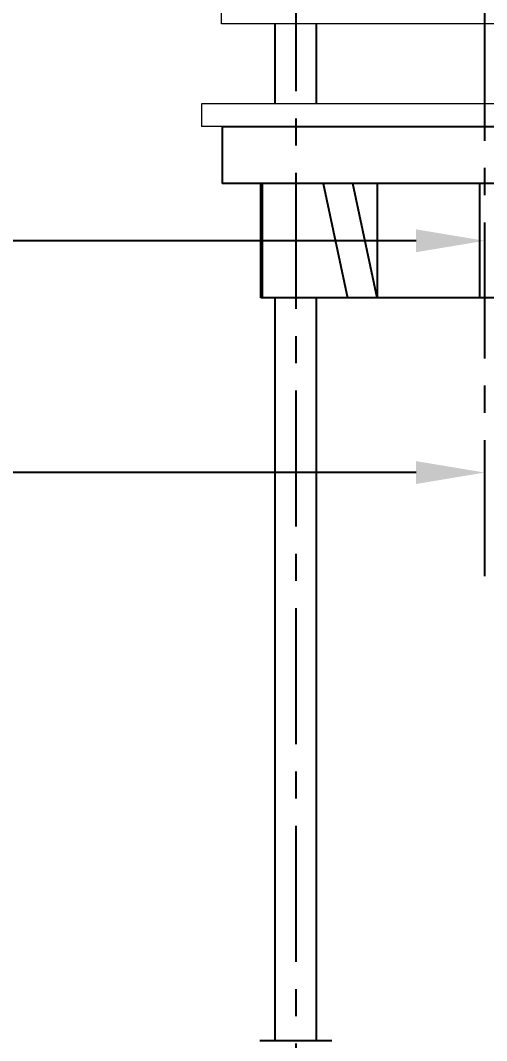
# Model space of a CAD drawing. Header units: millimetres. Extents: x 296 to 1136, y 93 to 687.
# Drawn here: x 633.5 to 674.3, y 233.6 to 322.9 of the extents above; entities that cross this region are included whole.
import ezdxf

# ---------------------------------------------------------------- set-up
doc = ezdxf.new("R2010")
doc.units = ezdxf.units.MM
doc.header["$LTSCALE"] = 0.75
doc.linetypes.add('CENTERX2', pattern=[101.6, 63.5, -12.7, 12.7, -12.7])
doc.layers.add('CENTER', color=1, linetype='CENTERX2')
doc.layers.add('DIM', color=3, linetype='Continuous')
doc.styles.get("Standard").update_dxf_attribs({"font": 'arial.ttf'})
doc.dimstyles.new('사본 ISO-25', dxfattribs={"dimtxt": 6, "dimasz": 6, "dimexe": 2.1, "dimexo": 2.1, "dimgap": 2, "dimtad": 1, "dimtih": 1, "dimtoh": 1, "dimdec": 1, "dimdsep": 46, "dimtxsty": 'Standard', "dimcen": 0, "dimclrd": 3, "dimclre": 3, "dimclrt": 4, "dimazin": 2, "dimtp": 0.1, "dimtm": 0.1, "dimtfac": 0.714286, "dimtdec": 1, "dimtmove": 0, "dimatfit": 3, "dimfxl": 1, "dimarcsym": 0})

# ---------------------------------------------------------------- blocks, each defined once
blk = doc.blocks.new('*D88')
at = {"layer": 'DIM', "color": 3, "lineweight": -2, "transparency": 16777216}
for p, q in [((543.45, 321.531), (543.45, 281.247)), ((549.45, 283.347), (596.934, 283.347)), ((668.097, 283.347), (620.613, 283.347))]:
    blk.add_line(p, q, dxfattribs=at)
at = {"layer": 'DIM', "color": 3, "transparency": 16777216}
for points in [[(549.45, 284.347), (549.45, 282.347), (543.45, 283.347)], [(668.097, 284.347), (668.097, 282.347), (674.097, 283.347)]]:
    blk.add_solid(points, dxfattribs=at)
at = {"layer": 'DIM', "color": 4, "transparency": 16777216, "insert": (608.774, 283.347), "char_height": 6, "attachment_point": 5}
blk.add_mtext('130.6', dxfattribs=at)
blk = doc.blocks.new('*D98')
at = {"layer": 'DIM', "color": 3, "lineweight": -2, "transparency": 16777216}
for p, q in [((566.525, 452.4), (566.525, 301.531)), ((572.525, 303.631), (608.472, 303.631)), ((668.097, 303.631), (632.15, 303.631))]:
    blk.add_line(p, q, dxfattribs=at)
at = {"layer": 'DIM', "color": 3, "transparency": 16777216}
for points in [[(572.525, 304.631), (572.525, 302.631), (566.525, 303.631)], [(668.097, 304.631), (668.097, 302.631), (674.097, 303.631)]]:
    blk.add_solid(points, dxfattribs=at)
at = {"layer": 'DIM', "color": 4, "transparency": 16777216, "insert": (620.311, 303.631), "char_height": 6, "attachment_point": 5}
blk.add_mtext('107.6', dxfattribs=at)
blk = doc.blocks.new('*D100')
at = {"layer": 'DIM', "color": 3, "lineweight": -2, "transparency": 16777216}
for start, end in [(260.516393, 264.342803), (265.656538, 269.483607)]:
    blk.add_arc((674.097, 1064.571), 665.726, start, end, dxfattribs=at)
at = {"layer": 'DIM', "color": 3, "transparency": 16777216}
for points in [[(564.24, 406.959), (564.578, 408.93), (558.495, 408.96)], [(668.102, 399.873), (668.093, 397.873), (674.097, 398.846)]]:
    blk.add_solid(points, dxfattribs=at)
at = {"layer": 'DIM', "color": 4, "transparency": 16777216, "insert": (616.076, 401.379), "char_height": 6, "attachment_point": 5}
blk.add_mtext('10°', dxfattribs=at)

msp = doc.modelspace()

# ---------------------------------------------------------------- linework, layer by layer
at = {"color": 7, "linetype": 'Continuous', "lineweight": 18}
for p, q in [((651.077, 322.631), (651.077, 323.631)), ((699.677, 322.631), (651.077, 322.631)), ((702.877, 315.631), (649.33, 315.631)), ((649.33, 315.631), (649.33, 313.631)), ((702.877, 313.631), (649.33, 313.631))]:
    msp.add_line(p, q, dxfattribs=at)
at = {"extrusion": (-1, 2.22045e-16, 2.96604e-13)}
for p, q in [((655.773, 315.631), (655.773, 322.631)), ((659.373, 315.631), (659.373, 322.631)), ((655.773, 233.631), (655.773, 298.631)), ((659.373, 233.631), (659.373, 298.631)), ((654.423, 233.631), (660.723, 233.631))]:
    msp.add_line(p, q, dxfattribs=at)
at = {"color": 7, "linetype": 'Continuous'}
for p, q in [((651.127, 313.631), (651.127, 308.631)), ((651.127, 313.631), (702.877, 313.631)), ((702.877, 308.631), (651.127, 308.631)), ((654.499, 298.631), (654.499, 308.631)), ((654.627, 308.631), (654.627, 298.631)), ((659.973, 308.631), (662.102, 298.631)), ((664.7, 298.631), (662.571, 308.631)), ((664.7, 308.631), (664.7, 298.631)), ((673.627, 308.631), (673.627, 298.631)), ((698.627, 298.631), (654.499, 298.631))]:
    msp.add_line(p, q, dxfattribs=at)
at = {"layer": 'CENTER', "ltscale": 0.25}
for p, q in [((674.097, 274.286), (674.097, 493.631)), ((657.573, 328.631), (657.573, 212.131))]:
    msp.add_line(p, q, dxfattribs=at)

# ---------------------------------------------------------------- dimensions: what is measured, and where the dimension line sits
at = {"layer": 'DIM'}
dim = msp.add_angular_dim_2l(base=(596.811, 403.347), line1=((674.097, 274.286), (674.097, 493.631)), line2=((543.45, 323.631), (568.176, 463.859)), dimstyle='사본 ISO-25', override={"dimtxt": 6, "dimasz": 6, "dimtad": 0}, dxfattribs=at)
dim.commit()
dim.dimension.update_dxf_attribs({"geometry": '*D100', "text_midpoint": (616.076, 401.379)})
for base, p1, p2, picture, middle in [((674.097, 303.631), (566.525, 454.5), (674.097, 303.631), '*D98', (620.311, 303.631)), ((674.097, 283.347), (543.45, 323.631), (674.097, 283.347), '*D88', (608.774, 283.347))]:
    dim = msp.add_linear_dim(base=base, p1=p1, p2=p2, dimstyle='사본 ISO-25', override={"dimtxt": 6, "dimasz": 6, "dimtad": 0}, dxfattribs=at)
    dim.commit()
    dim.dimension.update_dxf_attribs({"geometry": picture, "text_midpoint": middle})

doc.saveas('drawing.dxf')
